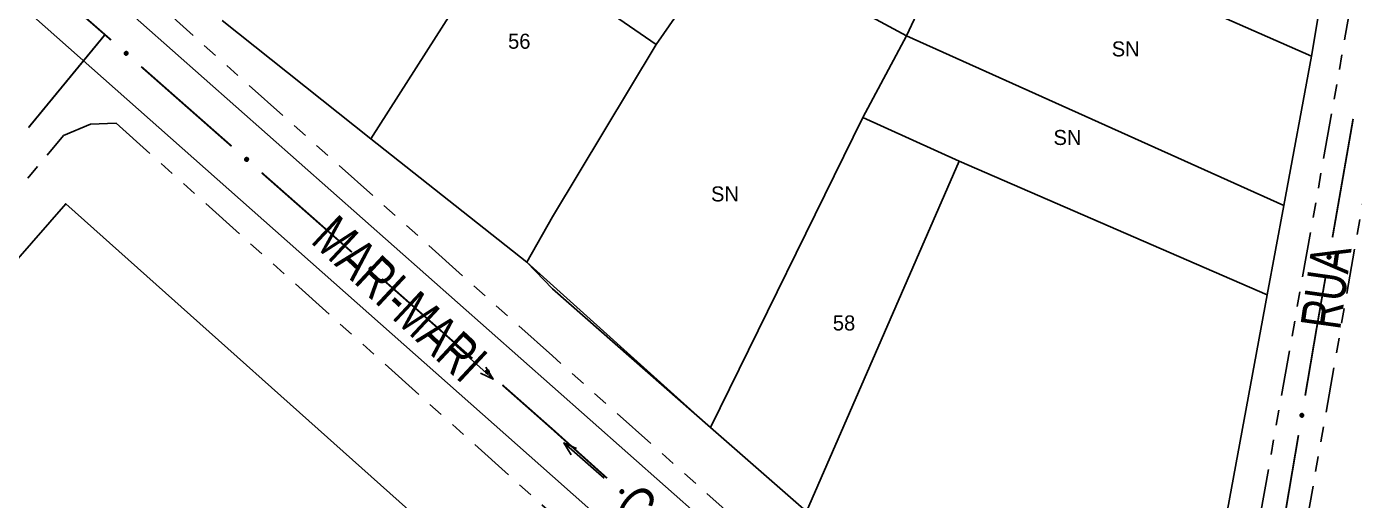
# Model space of a CAD drawing. Extents: x 209193 to 212081, y 4877574 to 4880493.
# Drawn here: x 210381.9 to 210514.2, y 4878690 to 4878737.2 of the extents above; entities that cross this region are included whole.
import ezdxf
from ezdxf.enums import TextEntityAlignment as Align

# ---------------------------------------------------------------- set-up
doc = ezdxf.new("R2010")
doc.units = 0
doc.header["$LTSCALE"] = 1.5
doc.header["$MEASUREMENT"] = 0
doc.linetypes.add('TRACO_25', pattern=[8, 3, -1, 1, -1, 1, -1])
for name, color, linetype in [('CD_MALHA_LOTES', 7, 'CONTINUOUS'), ('RU-QUADRA', 210, 'CONTINUOUS'), ('SV-EIXO-ROD-ESTR', 7, 'CONTINUOUS'), ('SV-EIXO-RUA-N-PAV', 6, 'CONTINUOUS'), ('SV-FX-DOM-EST', 20, 'CONTINUOUS'), ('SV-ROD-ESTADUAIS', 20, 'CONTINUOUS'), ('SV-RUA-NAO-PAV', 7, 'CONTINUOUS'), ('SV-TXT-ROD-EST', 7, 'CONTINUOUS'), ('SV-TXT-RUA-N-PAV', 7, 'CONTINUOUS'), ('Th_NmrPort', 1, 'CONTINUOUS')]:
    doc.layers.add(name, color=color, linetype=linetype)
doc.styles.add('ARIAL', font='ARIAL.SHX')

# ---------------------------------------------------------------- blocks, each defined once
blk = doc.blocks.new('COD048', base_point=(210426.39728, 4878703.853245))
at = {"layer": 'SV-TXT-ROD-EST'}
blk.add_line((210427.730614, 4878703.453245), (210429.063947, 4878703.853245), dxfattribs=at)
blk.add_lwpolyline([(210423.730614, 4878703.853245), (210429.063947, 4878703.853245), (210427.730614, 4878704.253245)], dxfattribs=at)

msp = doc.modelspace()

# ---------------------------------------------------------------- linework, layer by layer
at = {"layer": 'CD_MALHA_LOTES', "linetype": 'Continuous', "flags": 128}
for points in [[(210469.598441, 4878736.300835), (210475.694604, 4878749.364041)], [(210509.949231, 4878734.268781), (210475.694604, 4878749.364041)], [(210512.271579, 4878748.202867), (210509.949231, 4878734.268781)], [(210416.17834, 4878726.042289), (210428.972128, 4878746.110975)], [(210451.89054, 4878745.880519), (210444.633204, 4878735.429955)], [(210469.598441, 4878736.300835), (210451.89054, 4878745.880519)], [(210444.633204, 4878735.429955), (210437.085574, 4878740.655237)], [(210416.17834, 4878726.042289), (210401.377684, 4878737.832642)], [(210465.244039, 4878728.172619), (210469.598441, 4878736.300835)], [(210507.196644, 4878719.382338), (210469.598441, 4878736.300835)], [(210444.633204, 4878735.429955), (210434.292953, 4878718.262347), (210431.731572, 4878713.750218)], [(210509.949231, 4878734.268781), (210507.196644, 4878719.382338)], [(210450.050922, 4878697.247558), (210465.244039, 4878728.172619)], [(210474.823723, 4878723.818217), (210465.244039, 4878728.172619)], [(210431.731572, 4878713.750218), (210416.17834, 4878726.042289)], [(210459.63384, 4878688.874704), (210474.823723, 4878723.818217)], [(210505.549282, 4878710.47314), (210474.823723, 4878723.818217)], [(210385.77, 4878719.56), (210355.89, 4878685.31)], [(210423.376224, 4878685.981662), (210385.77, 4878719.56)], [(210507.196644, 4878719.382338), (210505.549282, 4878710.47314)], [(210450.050922, 4878697.247558), (210431.731572, 4878713.750218)], [(210505.549282, 4878710.47314), (210495.724852, 4878657.341016)], [(210459.63384, 4878688.874704), (210450.050922, 4878697.247558)]]:
    msp.add_lwpolyline(points, dxfattribs=at)
at = {"layer": 'RU-QUADRA', "linetype": 'Continuous', "flags": 128}
for points in [[(210495.724852, 4878657.341016), (210505.549282, 4878710.47314), (210507.196644, 4878719.382338), (210509.949231, 4878734.268781), (210512.271579, 4878748.202867)], [(210401.377684, 4878737.832642), (210416.17834, 4878726.042289), (210431.731572, 4878713.750218), (210434.292727, 4878711.074501), (210450.050922, 4878697.247558), (210459.63384, 4878688.874704)], [(210355.89, 4878685.31), (210385.77, 4878719.56), (210423.376224, 4878685.981662)]]:
    msp.add_lwpolyline(points, dxfattribs=at)
at = {"layer": 'SV-EIXO-ROD-ESTR', "const_width": 0.18}
for points in [[(210381.269542, 4878743.78079), (210389.549249, 4878736.538799)], [(210389.549249, 4878736.538799), (210389.686605, 4878736.418658)], [(210389.686605, 4878736.418658), (210390.300021, 4878735.878239)], [(210393.301388, 4878733.234038), (210402.305487, 4878725.301435)], [(210405.306854, 4878722.657234), (210414.310953, 4878714.72463)], [(210417.311178, 4878712.079135), (210426.306036, 4878704.136054)], [(210429.304322, 4878701.488361), (210433.801752, 4878697.516821)], [(210433.801752, 4878697.516821), (210434.287359, 4878697.087996)], [(210434.522695, 4878696.876609), (210434.287359, 4878697.087996)], [(210439.73032, 4878692.198934), (210434.522695, 4878696.876609)]]:
    msp.add_lwpolyline(points, dxfattribs=at)
at = {"layer": 'SV-EIXO-ROD-ESTR'}
for points in [[(210391.765664, 4878734.733716), (210391.814426, 4878734.737496), (210391.857108, 4878734.730773), (210391.891092, 4878734.714919), (210391.917471, 4878734.693079), (210391.94194, 4878734.667696), (210391.960965, 4878734.636662), (210391.97445, 4878734.597541), (210391.978585, 4878734.548652), (210391.968824, 4878734.505382), (210391.955064, 4878734.471232), (210391.933874, 4878734.442415), (210391.908818, 4878734.419057), (210391.875928, 4878734.400361), (210391.836149, 4878734.387082), (210391.786889, 4878734.384115), (210391.74509, 4878734.390993), (210391.712621, 4878734.40719), (210391.683786, 4878734.428676), (210391.659114, 4878734.454889), (210391.640615, 4878734.485461), (210391.627317, 4878734.525537), (210391.625033, 4878734.574195), (210391.631417, 4878734.615962), (210391.647154, 4878734.64865), (210391.668946, 4878734.676563), (210391.694106, 4878734.701415), (210391.724507, 4878734.721838), (210391.765664, 4878734.733716)], [(210403.77113, 4878724.156912), (210403.819892, 4878724.160691), (210403.862574, 4878724.153968), (210403.896558, 4878724.138115), (210403.922937, 4878724.116275), (210403.947406, 4878724.090892), (210403.966431, 4878724.059858), (210403.979916, 4878724.020737), (210403.984051, 4878723.971848), (210403.97429, 4878723.928578), (210403.96053, 4878723.894428), (210403.93934, 4878723.865611), (210403.914284, 4878723.842253), (210403.881394, 4878723.823557), (210403.841615, 4878723.810278), (210403.792355, 4878723.807311), (210403.750556, 4878723.814189), (210403.718087, 4878723.830386), (210403.689252, 4878723.851872), (210403.66458, 4878723.878085), (210403.646081, 4878723.908657), (210403.632783, 4878723.948732), (210403.630499, 4878723.997391), (210403.636883, 4878724.039158), (210403.65262, 4878724.071846), (210403.674412, 4878724.099759), (210403.699572, 4878724.124611), (210403.729973, 4878724.145034), (210403.77113, 4878724.156912)], [(210416.164564, 4878713.238532), (210416.21333, 4878713.242254), (210416.256004, 4878713.235482), (210416.28997, 4878713.219589), (210416.316323, 4878713.197718), (210416.340763, 4878713.172307), (210416.359751, 4878713.141251), (210416.373191, 4878713.102113), (210416.377269, 4878713.05322), (210416.367458, 4878713.009961), (210416.353658, 4878712.975827), (210416.332435, 4878712.947035), (210416.307351, 4878712.923706), (210416.274439, 4878712.905049), (210416.234645, 4878712.891816), (210416.185381, 4878712.888906), (210416.143591, 4878712.895833), (210416.111141, 4878712.912068), (210416.08233, 4878712.933587), (210416.05769, 4878712.959829), (210416.039226, 4878712.990422), (210416.025975, 4878713.030513), (210416.023746, 4878713.079174), (210416.030179, 4878713.120934), (210416.045954, 4878713.153604), (210416.067779, 4878713.181491), (210416.092968, 4878713.206314), (210416.123392, 4878713.226701), (210416.164564, 4878713.238532)], [(210427.770345, 4878702.989826), (210427.819112, 4878702.993549), (210427.861786, 4878702.986776), (210427.895752, 4878702.970883), (210427.922105, 4878702.949013), (210427.946545, 4878702.923601), (210427.965533, 4878702.892545), (210427.978973, 4878702.853408), (210427.983051, 4878702.804515), (210427.973239, 4878702.761256), (210427.95944, 4878702.727122), (210427.938216, 4878702.69833), (210427.913133, 4878702.675001), (210427.880221, 4878702.656343), (210427.840426, 4878702.643111), (210427.791163, 4878702.6402), (210427.749373, 4878702.647127), (210427.716923, 4878702.663362), (210427.688112, 4878702.684882), (210427.663471, 4878702.711124), (210427.645008, 4878702.741717), (210427.631756, 4878702.781808), (210427.629528, 4878702.830469), (210427.635961, 4878702.872229), (210427.651736, 4878702.904898), (210427.673561, 4878702.932786), (210427.69875, 4878702.957609), (210427.729174, 4878702.977996), (210427.770345, 4878702.989826)], [(210441.251543, 4878690.684548), (210441.202747, 4878690.681238), (210441.160132, 4878690.688372), (210441.126302, 4878690.704552), (210441.100135, 4878690.726644), (210441.07591, 4878690.752261), (210441.057185, 4878690.783477), (210441.044077, 4878690.822727), (210441.040413, 4878690.871653), (210441.05059, 4878690.914827), (210441.064678, 4878690.948843), (210441.086144, 4878690.977455), (210441.111424, 4878691.00057), (210441.144492, 4878691.018949), (210441.184397, 4878691.031844), (210441.233683, 4878691.034338), (210441.275414, 4878691.027058), (210441.307725, 4878691.010549), (210441.336353, 4878690.988786), (210441.360771, 4878690.962337), (210441.378975, 4878690.931589), (210441.391887, 4878690.891387), (210441.393703, 4878690.842709), (210441.386917, 4878690.801005), (210441.370866, 4878690.76847), (210441.348807, 4878690.740769), (210441.323408, 4878690.716159), (210441.292813, 4878690.69603), (210441.251543, 4878690.684548)]]:
    msp.add_lwpolyline(points, close=True, dxfattribs=at)
for points in [[(210391.625033, 4878734.574195), (210391.875928, 4878734.400361)], [(210391.629191, 4878734.592892), (210391.888131, 4878734.412049)], [(210391.630067, 4878734.548475), (210391.853416, 4878734.39535)], [(210391.631417, 4878734.615962), (210391.908818, 4878734.419057)], [(210391.641381, 4878734.629435), (210391.91875, 4878734.432355)], [(210391.647154, 4878734.64865), (210391.933874, 4878734.442415)], [(210391.659714, 4878734.660565), (210391.941422, 4878734.456025)], [(210391.668946, 4878734.676563), (210391.955064, 4878734.471232)], [(210391.685092, 4878734.687307), (210391.95939, 4878734.492933)], [(210391.694106, 4878734.701415), (210391.968824, 4878734.505382)], [(210391.712762, 4878734.708394), (210391.970556, 4878734.530378)], [(210391.724507, 4878734.721838), (210391.978585, 4878734.548652)], [(210391.744527, 4878734.725872), (210391.97263, 4878734.574015)], [(210391.765664, 4878734.733716), (210391.97445, 4878734.597541)], [(210391.792309, 4878734.734696), (210391.96188, 4878734.621674)], [(210391.814426, 4878734.737496), (210391.960965, 4878734.636662)], [(210391.838773, 4878734.733768), (210391.944158, 4878734.657291)], [(210391.857108, 4878734.730773), (210391.94194, 4878734.667696)], [(210391.627317, 4878734.525537), (210391.836149, 4878734.387082)], [(210391.639671, 4878734.503644), (210391.805391, 4878734.390379)], [(210391.640615, 4878734.485461), (210391.786889, 4878734.384115)], [(210391.653541, 4878734.467783), (210391.760852, 4878734.391428)], [(210391.659114, 4878734.454889), (210391.74509, 4878734.390993)], [(210403.630499, 4878723.997391), (210403.881394, 4878723.823557)], [(210403.632783, 4878723.948732), (210403.841615, 4878723.810278)], [(210403.634657, 4878724.016088), (210403.893597, 4878723.835244)], [(210403.635533, 4878723.971671), (210403.858882, 4878723.818546)], [(210403.636883, 4878724.039158), (210403.914284, 4878723.842253)], [(210403.646847, 4878724.052631), (210403.924216, 4878723.855551)], [(210403.65262, 4878724.071846), (210403.93934, 4878723.865611)], [(210403.66518, 4878724.083761), (210403.946888, 4878723.879221)], [(210403.674412, 4878724.099759), (210403.96053, 4878723.894428)], [(210403.690558, 4878724.110503), (210403.964856, 4878723.916129)], [(210403.699572, 4878724.124611), (210403.97429, 4878723.928578)], [(210403.718228, 4878724.13159), (210403.976022, 4878723.953574)], [(210403.729973, 4878724.145034), (210403.984051, 4878723.971848)], [(210403.749993, 4878724.149068), (210403.978096, 4878723.99721)], [(210403.77113, 4878724.156912), (210403.979916, 4878724.020737)], [(210403.797775, 4878724.157892), (210403.967346, 4878724.04487)], [(210403.819892, 4878724.160691), (210403.966431, 4878724.059858)], [(210403.844239, 4878724.156964), (210403.949624, 4878724.080487)], [(210403.862574, 4878724.153968), (210403.947406, 4878724.090892)], [(210403.645137, 4878723.92684), (210403.810857, 4878723.813574)], [(210403.646081, 4878723.908657), (210403.792355, 4878723.807311)], [(210403.659007, 4878723.890979), (210403.766318, 4878723.814624)], [(210403.66458, 4878723.878085), (210403.750556, 4878723.814189)], [(210416.023746, 4878713.079174), (210416.274439, 4878712.905049)], [(210416.025975, 4878713.030513), (210416.234645, 4878712.891816)], [(210416.027927, 4878713.097867), (210416.286656, 4878712.916722)], [(210416.028751, 4878713.053449), (210416.251921, 4878712.900064)], [(210416.030179, 4878713.120934), (210416.307351, 4878712.923706)], [(210416.038303, 4878713.008606), (210416.203891, 4878712.895148)], [(210416.039226, 4878712.990422), (210416.185381, 4878712.888906)], [(210416.040159, 4878713.134395), (210416.317299, 4878712.936992)], [(210416.045954, 4878713.153604), (210416.332435, 4878712.947035)], [(210416.052131, 4878712.972729), (210416.159353, 4878712.896249)], [(210416.05769, 4878712.959829), (210416.143591, 4878712.895833)], [(210416.058529, 4878713.165504), (210416.339999, 4878712.960636)], [(210416.067779, 4878713.181491), (210416.353658, 4878712.975827)], [(210416.083938, 4878713.192217), (210416.358009, 4878712.997524)], [(210416.092968, 4878713.206314), (210416.367458, 4878713.009961)], [(210416.111632, 4878713.213271), (210416.369219, 4878713.034955)], [(210416.123392, 4878713.226701), (210416.377269, 4878713.05322)], [(210416.143418, 4878713.230712), (210416.371343, 4878713.078589)], [(210416.164564, 4878713.238532), (210416.373191, 4878713.102113)], [(210416.191209, 4878713.23948), (210416.360649, 4878713.126261)], [(210416.21333, 4878713.242254), (210416.359751, 4878713.141251)], [(210416.237673, 4878713.238499), (210416.342969, 4878713.161899)], [(210416.256004, 4878713.235482), (210416.340763, 4878713.172307)], [(210427.629528, 4878702.830469), (210427.880221, 4878702.656343)], [(210427.631756, 4878702.781808), (210427.840426, 4878702.643111)], [(210427.633708, 4878702.849161), (210427.892437, 4878702.668016)], [(210427.634533, 4878702.804743), (210427.857703, 4878702.651359)], [(210427.635961, 4878702.872229), (210427.913133, 4878702.675001)], [(210427.644085, 4878702.759901), (210427.809672, 4878702.646443)], [(210427.645941, 4878702.88569), (210427.923081, 4878702.688287)], [(210427.651736, 4878702.904898), (210427.938216, 4878702.69833)], [(210427.66431, 4878702.916799), (210427.94578, 4878702.711931)], [(210427.673561, 4878702.932786), (210427.95944, 4878702.727122)], [(210427.68972, 4878702.943511), (210427.963791, 4878702.748818)], [(210427.69875, 4878702.957609), (210427.973239, 4878702.761256)], [(210427.717414, 4878702.964565), (210427.975001, 4878702.78625)], [(210427.729174, 4878702.977996), (210427.983051, 4878702.804515)], [(210427.7492, 4878702.982007), (210427.977125, 4878702.829884)], [(210427.770345, 4878702.989826), (210427.978973, 4878702.853408)], [(210427.796991, 4878702.990775), (210427.966431, 4878702.877556)], [(210427.819112, 4878702.993549), (210427.965533, 4878702.892545)], [(210427.843455, 4878702.989793), (210427.94875, 4878702.913193)], [(210427.861786, 4878702.986776), (210427.946545, 4878702.923601)], [(210427.645008, 4878702.741717), (210427.791163, 4878702.6402)], [(210427.657913, 4878702.724024), (210427.765135, 4878702.647544)], [(210427.663471, 4878702.711124), (210427.749373, 4878702.647127)], [(210441.292813, 4878690.69603), (210441.040413, 4878690.871653)], [(210441.272754, 4878690.692189), (210441.046124, 4878690.846234)], [(210441.304686, 4878690.709361), (210441.048617, 4878690.889849)], [(210441.323408, 4878690.716159), (210441.05059, 4878690.914827)], [(210441.332558, 4878690.73018), (210441.060143, 4878690.927184)], [(210441.348807, 4878690.740769), (210441.064678, 4878690.948843)], [(210441.358192, 4878690.756677), (210441.078465, 4878690.963918)], [(210441.370866, 4878690.76847), (210441.086144, 4878690.977455)], [(210441.376824, 4878690.787629), (210441.101364, 4878690.987369)], [(210441.386917, 4878690.801005), (210441.111424, 4878691.00057)], [(210441.389365, 4878690.824053), (210441.132177, 4878691.00738)], [(210441.393703, 4878690.842709), (210441.144492, 4878691.018949)], [(210441.388916, 4878690.868476), (210441.167051, 4878691.023743)], [(210441.391887, 4878690.891387), (210441.184397, 4878691.031844)], [(210441.379744, 4878690.913398), (210441.215122, 4878691.028252)], [(210441.378975, 4878690.931589), (210441.233683, 4878691.034338)], [(210441.36622, 4878690.94939), (210441.259649, 4878691.026775)], [(210441.360771, 4878690.962337), (210441.275414, 4878691.027058)], [(210441.251543, 4878690.684548), (210441.044077, 4878690.822727)], [(210441.22489, 4878690.683825), (210441.056414, 4878690.798473)], [(210441.202747, 4878690.681238), (210441.057185, 4878690.783477)], [(210441.178437, 4878690.6852), (210441.073793, 4878690.762687)], [(210441.160132, 4878690.688372), (210441.07591, 4878690.752261)]]:
    msp.add_lwpolyline(points, dxfattribs=at)
at = {"layer": 'SV-EIXO-RUA-N-PAV', "const_width": 0.18}
for points in [[(210389.686605, 4878736.418658), (210382.06223, 4878727.15211)], [(210514.112365, 4878728.024071), (210512.051154, 4878716.202421)], [(210511.364084, 4878712.261871), (210510.505246, 4878707.336183)], [(210510.468667, 4878707.126391), (210509.333363, 4878700.434976)], [(210510.505246, 4878707.336183), (210510.468667, 4878707.126391)], [(210508.664262, 4878696.491335), (210506.656958, 4878684.660413)]]:
    msp.add_lwpolyline(points, dxfattribs=at)
at = {"layer": 'SV-EIXO-RUA-N-PAV'}
for points in [[(210511.840743, 4878714.354783), (210511.869436, 4878714.315176), (210511.885998, 4878714.275268), (210511.89023, 4878714.238007), (210511.885385, 4878714.204105), (210511.876522, 4878714.169981), (210511.859995, 4878714.137547), (210511.833679, 4878714.105613), (210511.794149, 4878714.076551), (210511.752153, 4878714.062272), (210511.715845, 4878714.056168), (210511.680203, 4878714.059185), (210511.647197, 4878714.068351), (210511.614075, 4878714.086632), (210511.581973, 4878714.113617), (210511.553712, 4878714.154072), (210511.537744, 4878714.193308), (210511.534596, 4878714.229456), (210511.537856, 4878714.265269), (210511.547322, 4878714.299999), (210511.563728, 4878714.331742), (210511.590957, 4878714.364015), (210511.631256, 4878714.39138), (210511.670207, 4878714.407753), (210511.706301, 4878714.411407), (210511.741487, 4878714.407404), (210511.775821, 4878714.39893), (210511.809116, 4878714.383675), (210511.840743, 4878714.354783)], [(210509.131376, 4878698.586398), (210509.160249, 4878698.546922), (210509.176992, 4878698.50709), (210509.181395, 4878698.469849), (210509.176704, 4878698.435926), (210509.167997, 4878698.401761), (210509.151618, 4878698.369253), (210509.125447, 4878698.337199), (210509.086051, 4878698.307957), (210509.04412, 4878698.293487), (210509.00784, 4878698.287217), (210508.972185, 4878698.290072), (210508.939137, 4878698.299087), (210508.905932, 4878698.317217), (210508.873707, 4878698.344055), (210508.845262, 4878698.384382), (210508.829116, 4878698.423544), (210508.825803, 4878698.459678), (210508.8289, 4878698.495504), (210508.838207, 4878698.530277), (210508.854469, 4878698.562095), (210508.88155, 4878698.594492), (210508.921724, 4878698.62204), (210508.9606, 4878698.63859), (210508.996677, 4878698.642409), (210509.03188, 4878698.638566), (210509.066253, 4878698.630249), (210509.099617, 4878698.615146), (210509.131376, 4878698.586398)]]:
    msp.add_lwpolyline(points, close=True, dxfattribs=at)
for points in [[(210511.547322, 4878714.299999), (210511.537744, 4878714.193308)], [(210511.555406, 4878714.311486), (210511.546348, 4878714.180095)], [(210511.563728, 4878714.331742), (210511.553712, 4878714.154072)], [(210511.578741, 4878714.342045), (210511.568717, 4878714.141567)], [(210511.590957, 4878714.364015), (210511.581973, 4878714.113617)], [(210511.611954, 4878714.373652), (210511.598042, 4878714.103211)], [(210511.631256, 4878714.39138), (210511.614075, 4878714.086632)], [(210511.649372, 4878714.3976), (210511.630415, 4878714.082331)], [(210511.670207, 4878714.407753), (210511.647197, 4878714.068351)], [(210511.6869, 4878714.406293), (210511.663724, 4878714.066827)], [(210511.706301, 4878714.411407), (210511.680203, 4878714.059185)], [(210511.723023, 4878714.40692), (210511.695752, 4878714.059858)], [(210511.741487, 4878714.407404), (210511.715845, 4878714.056168)], [(210511.759083, 4878714.399248), (210511.73661, 4878714.063815)], [(210511.775821, 4878714.39893), (210511.752153, 4878714.062272)], [(210511.791517, 4878714.386667), (210511.774373, 4878714.073852)], [(210511.809116, 4878714.383675), (210511.794149, 4878714.076551)], [(210511.823013, 4878714.368709), (210511.812666, 4878714.094877)], [(210511.840743, 4878714.354783), (210511.833679, 4878714.105613)], [(210511.855496, 4878714.332573), (210511.847692, 4878714.128938)], [(210511.869436, 4878714.315176), (210511.859995, 4878714.137547)], [(210511.878975, 4878714.292467), (210511.868807, 4878714.162654)], [(210511.885998, 4878714.275268), (210511.876522, 4878714.169981)], [(210508.838207, 4878698.530277), (210508.829116, 4878698.423544)], [(210508.846239, 4878698.541801), (210508.83778, 4878698.41037)], [(210508.854469, 4878698.562095), (210508.845262, 4878698.384382)], [(210508.869434, 4878698.572466), (210508.860325, 4878698.371945)], [(210508.88155, 4878698.594492), (210508.873707, 4878698.344055)], [(210508.902503, 4878698.604224), (210508.889824, 4878698.333723)], [(210508.921724, 4878698.62204), (210508.905932, 4878698.317217)], [(210508.939811, 4878698.628343), (210508.922291, 4878698.31299)], [(210508.9606, 4878698.63859), (210508.939137, 4878698.299087)], [(210508.9773, 4878698.637207), (210508.955671, 4878698.297639)], [(210508.996677, 4878698.642409), (210508.972185, 4878698.290072)], [(210509.013419, 4878698.637999), (210508.98773, 4878698.290815)], [(210509.03188, 4878698.638566), (210509.00784, 4878698.287217)], [(210509.049513, 4878698.630491), (210509.02857, 4878698.294958)], [(210509.066253, 4878698.630249), (210509.04412, 4878698.293487)], [(210509.082005, 4878698.618058), (210509.066286, 4878698.305167)], [(210509.099617, 4878698.615146), (210509.086051, 4878698.307957)], [(210509.113583, 4878698.600244), (210509.104484, 4878698.326367)], [(210509.131376, 4878698.586398), (210509.125447, 4878698.337199)], [(210509.14623, 4878698.564256), (210509.139354, 4878698.360587)], [(210509.160249, 4878698.546922), (210509.151618, 4878698.369253)], [(210509.169892, 4878698.524257), (210509.160315, 4878698.3944)], [(210509.176992, 4878698.50709), (210509.167997, 4878698.401761)]]:
    msp.add_lwpolyline(points, dxfattribs=at)
at = {"layer": 'SV-FX-DOM-EST', "linetype": 'TRACO_25'}
for points in [[(210434.292518, 4878704.40192, 12.209784), (210380.77, 4878752.14, 12.209784)], [(210390.808541, 4878727.583752, 11.945697), (210434.292022, 4878688.602946, 11.945697)], [(210485.388108, 4878659.037498, 13.160497), (210462.01, 4878679.68, 12.178094), (210434.292518, 4878704.40192, 12.209784)]]:
    msp.add_polyline3d(points, dxfattribs=at)
at = {"layer": 'SV-ROD-ESTADUAIS', "linetype": 'Continuous'}
for points in [[(210119.644325, 4878966.853961, 12.033858), (210125.117732, 4878963.791668, 12.708671), (210133.797029, 4878957.563279, 12.851812), (210172.102477, 4878923.841804, 13.618645), (210234.13, 4878869.73, 12.727394), (210250.009284, 4878855.682631, 12.664014), (210263.738266, 4878843.433556, 12.664014), (210266.823183, 4878840.893604, 12.664014), (210313.01, 4878799.95, 12.664014), (210381.4, 4878739.27, 12.156966), (210434.29214, 4878692.384671, 12.104149)], [(210219.99, 4878891.58, 13.118243), (210245.47, 4878868.81, 13.065426), (210249.90755, 4878864.886386, 13.065426), (210268.121126, 4878848.690777, 13.065426), (210271.380311, 4878845.749936, 13.065426), (210315.15, 4878807.2, 13.023171), (210383.8, 4878746.06, 12.230911), (210434.292421, 4878701.335698, 12.230911)], [(210977.638178, 4878207.088424, 12.807742), (210964.657284, 4878225.343233, 13.220931), (210924.500065, 4878266.714388, 13.161904), (210836.82, 4878344.79, 13.678107), (210788.21, 4878387.86, 13.963322), (210780.689546, 4878394.519993, 14.090083), (210733.41, 4878436.39, 14.090083), (210628.37, 4878529.46, 15.505589), (210529.57, 4878617.02, 13.297822), (210513.753954, 4878631.009833, 13.297822), (210510.470445, 4878633.768298, 13.297822), (210460.57, 4878678.06, 12.273165), (210434.292421, 4878701.335698, 12.230911)], [(211100.78998, 4877916.427847, 6.826342), (211088.952449, 4877944.445363, 6.826342), (211087.115851, 4877948.547669, 6.826342), (211045.498875, 4878046.957449, 11.804284), (211012.342478, 4878125.340011, 12.650337), (210998.064006, 4878158.281085, 12.620824), (210982.125531, 4878188.942061, 12.679851), (210959.547372, 4878221.593052, 13.004499), (210920.21008, 4878261.574164, 13.171742), (210831.69, 4878340.34, 13.678107), (210783.44, 4878383.16, 13.847123), (210770.842606, 4878394.291132, 13.847123), (210730.86, 4878429.62, 14.1429), (210623.98, 4878524.27, 15.421082), (210525.6, 4878611.44, 13.128807), (210509.12559, 4878625.984271, 13.128807), (210506.147781, 4878628.586299, 13.128807), (210456.95, 4878672.3, 12.104149), (210434.29214, 4878692.384671, 12.104149)]]:
    msp.add_polyline3d(points, dxfattribs=at)
at = {"layer": 'SV-RUA-NAO-PAV', "linetype": 'TRACO_25'}
for points in [[(210434.295263, 4878791.893964, 10.942166), (210442.14, 4878787.27, 10.942166), (210467.45, 4878773.35, 10.878785), (210486.14, 4878763, 10.762588), (210511.7, 4878751.58, 10.487937), (210513.654642, 4878750.525901, 10.487937), (210514.67724, 4878748.480704, 10.487937), (210514.882955, 4878745.322794, 10.509064), (210514.05, 4878740.33, 10.139342), (210499.58, 4878658.78, 11.544285), (210496.57, 4878656.1, 11.723864), (210493.17, 4878656.09, 12.146403), (210489.3, 4878657.66, 12.220347), (210485.388108, 4878659.037498, 12.241474)], [(210503.12, 4878651.5, 12.051332), (210517.02, 4878730.78, 10.53019), (210525.53, 4878777.84, 9.9492), (210527.31, 4878779.5, 9.959763), (210531.02, 4878779.51, 10.107652), (210599.7, 4878747.94, 10.25554), (210623.34, 4878733.9, 7.836504), (210625.47, 4878730.38, 7.720305), (210624.9, 4878725.37, 7.741432), (210615.23, 4878689.89, 7.699178)], [(210352.47, 4878682.5, 11.50203), (210351.91, 4878685.05, 11.491467), (210353, 4878687.71, 11.491467), (210385.56, 4878726.36, 11.671046), (210388.25, 4878727.49, 11.861189), (210390.808541, 4878727.583752, 12.009078)]]:
    msp.add_polyline3d(points, dxfattribs=at)

# ---------------------------------------------------------------- block references
at = {"layer": 'SV-TXT-ROD-EST'}
for p, rotation in [((210426.39728, 4878703.853245), 318), ((210437.440189, 4878693.963913), 139)]:
    msp.add_blockref('COD048', p, dxfattribs=dict(at, rotation=rotation))

# ---------------------------------------------------------------- texts
at = {"layer": 'SV-TXT-ROD-EST', "style": 'ARIAL', "width": 0.7}
for s, rotation, p in [('MARI-MARI', 317, (210410.092211, 4878715.737754)), ('CARANANDUBA', 318, (210440.192616, 4878688.886442))]:
    msp.add_text(s, height=4, rotation=rotation, dxfattribs=at).set_placement(p)
at = {"layer": 'SV-TXT-RUA-N-PAV', "style": 'ARIAL', "width": 0.7}
msp.add_text('RUA', height=4, rotation=82, dxfattribs=at).set_placement((210512.811336, 4878706.897937))
at = {"layer": 'Th_NmrPort', "color": 1}
for s, p in [('56', (210429.872626, 4878735.767492)), ('SN', (210490.048486, 4878735.00111)), ('SN', (210484.239963, 4878726.170399)), ('SN', (210450.101999, 4878720.541)), ('58', (210462.247564, 4878707.672216))]:
    msp.add_text(s, height=1.5, dxfattribs=at).set_placement(p, align=Align.MIDDLE_LEFT)

doc.saveas('drawing.dxf')
